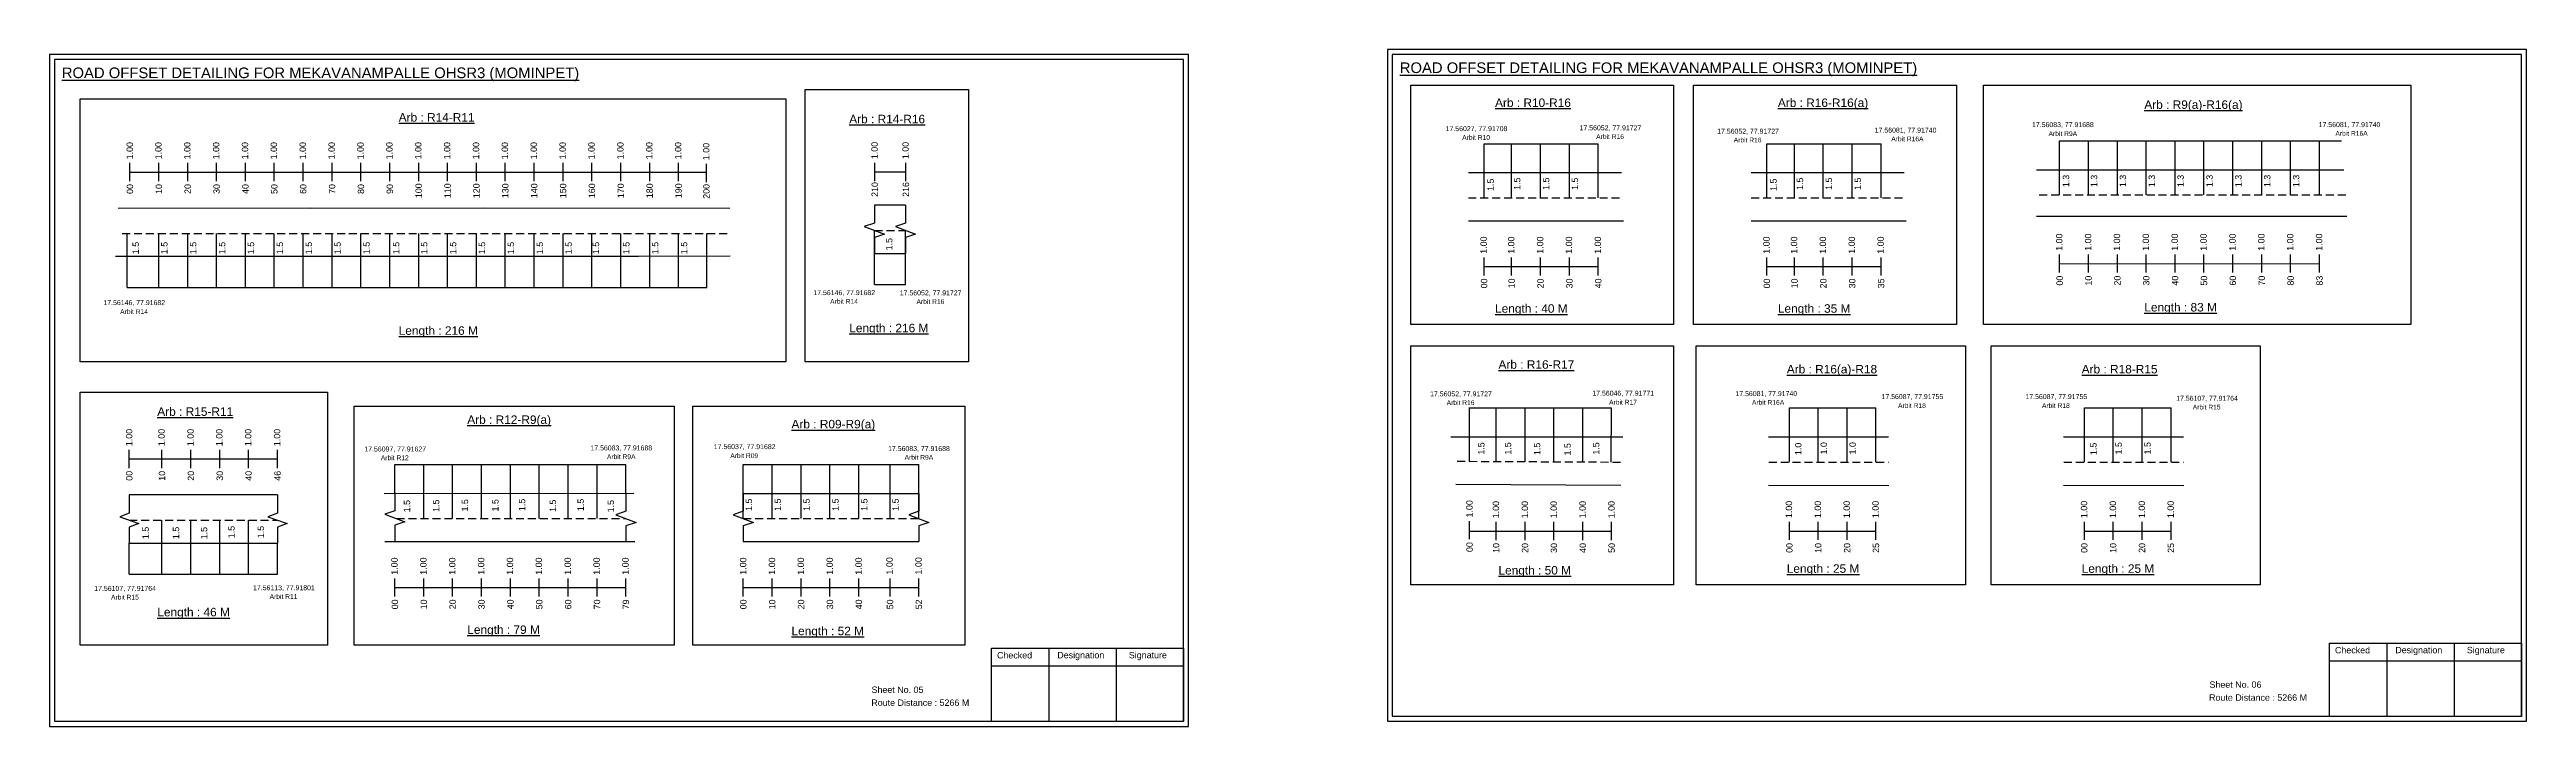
# Model space of a CAD drawing. Header units: inches. Extents: x 583 to 8862, y 412 to 2484.
# Drawn here: x 7009 to 8176, y 428 to 747 of the extents above; entities that cross this region are included whole.
import ezdxf

# ---------------------------------------------------------------- set-up
doc = ezdxf.new("R2010")
doc.units = ezdxf.units.IN
doc.header["$MEASUREMENT"] = 0
doc.linetypes.add('DASHED2', pattern=[0.375, 0.25, -0.125])
doc.layers.add('PDF_Geometry', color=7, linetype='Continuous')
doc.layers.add('PDF_Text', color=5, linetype='Continuous')
doc.styles.add('PDF Arial', font='arial.ttf')
doc.styles.get("Standard").update_dxf_attribs({"font": 'arial.ttf'})

msp = doc.modelspace()

# ---------------------------------------------------------------- linework, layer by layer
at = {"color": 5}
for p, q in [((7684.6, 702.6), (7738.4, 702.6)), ((7817.8, 702.6), (7871.6, 702.6)), ((7955.7, 704), (8088.5, 704)), ((7045.5, 634.8), (7318.5, 634.8)), ((7397.5, 636.2), (7412.1, 636.2)), ((7677.8, 578), (7744.7, 578)), ((7828.4, 578), (7869.2, 578)), ((7967.4, 578), (8008.2, 578)), ((7171.6, 551.4), (7280.4, 551.4)), ((7335.7, 551.4), (7418.4, 551.4)), ((7046.5, 499.6), (7116.3, 499.6))]:
    msp.add_line(p, q, dxfattribs=at)
for p, q in [((7684.6, 677.1), (7684.6, 702.6)), ((7697.6, 677.1), (7697.6, 702.6)), ((7711.2, 677.1), (7711.2, 702.6)), ((7724.8, 677.1), (7724.8, 702.6)), ((7738.4, 677.1), (7738.4, 702.6)), ((7817.8, 677.1), (7817.8, 702.6)), ((7830.8, 677.1), (7830.8, 702.6)), ((7844.4, 677.1), (7844.4, 702.6)), ((7858, 677.1), (7858, 702.6)), ((7871.6, 677.1), (7871.6, 702.6)), ((7955.7, 678.5), (7955.7, 704)), ((7969.3, 678.5), (7969.3, 704)), ((7982.9, 678.5), (7982.9, 704)), ((7996.5, 678.5), (7996.5, 704)), ((8010.1, 678.5), (8010.1, 704)), ((8023.7, 678.5), (8023.7, 704)), ((8037.3, 678.5), (8037.3, 704)), ((8050.9, 678.5), (8050.9, 704)), ((8064.5, 678.5), (8064.5, 704)), ((8078.1, 678.5), (8078.1, 704)), ((7677.2, 689), (7749.3, 689)), ((7810.4, 689), (7882.5, 689)), ((7944.8, 690.3), (8089.6, 690.3)), ((7131.8, 672.2), (7041.3, 672.1)), ((7131.8, 672.2), (7213.3, 672.3)), ((7213.3, 672.3), (7329.4, 672.2)), ((7412.1, 673.6), (7397.5, 673.6)), ((7677.2, 666.3), (7750.3, 666.3)), ((7810.4, 666.3), (7883.5, 666.3)), ((8091, 668.2), (7944.8, 668.2)), ((7045.5, 634.8), (7045.5, 660.3)), ((7060.4, 634.8), (7060.4, 660.3)), ((7074, 634.8), (7074, 660.3)), ((7087.6, 634.8), (7087.6, 660.3)), ((7101.2, 634.8), (7101.2, 660.3)), ((7114.8, 634.8), (7114.8, 660.3)), ((7128.4, 634.8), (7128.4, 660.3)), ((7142, 634.8), (7142, 660.3)), ((7155.6, 634.8), (7155.6, 660.3)), ((7169.2, 634.8), (7169.2, 660.3)), ((7182.8, 634.8), (7182.8, 660.3)), ((7196.4, 634.8), (7196.4, 660.3)), ((7210, 634.8), (7210, 660.3)), ((7223.6, 634.8), (7223.6, 660.3)), ((7237.2, 634.8), (7237.2, 660.3)), ((7250.8, 634.8), (7250.8, 660.3)), ((7264.4, 634.8), (7264.4, 660.3)), ((7278, 634.8), (7278, 660.3)), ((7291.6, 634.8), (7291.6, 660.3)), ((7305.2, 634.8), (7305.2, 660.3)), ((7318.5, 634.8), (7318.5, 660.3)), ((7397.5, 636.2), (7397.5, 661.7)), ((7412.1, 636.2), (7412.1, 661.7)), ((7040, 649.5), (7090.2, 649.5)), ((7086.7, 649.5), (7144.4, 649.6)), ((7144.4, 649.6), (7213.3, 649.6)), ((7213.3, 649.6), (7286.4, 649.6)), ((7286.4, 649.6), (7329.5, 649.7)), ((7397.5, 650.9), (7412.1, 650.9)), ((7677.8, 552.7), (7677.8, 578.3)), ((7690.3, 552.7), (7690.3, 578)), ((7703.9, 552.6), (7703.9, 578)), ((7717.5, 552.7), (7717.5, 578)), ((7731.1, 552.4), (7731.1, 578)), ((7744.5, 552.5), (7744.7, 578)), ((7828.4, 552.5), (7828.4, 578)), ((7842, 552.5), (7842, 578)), ((7855.6, 552.5), (7855.6, 578)), ((7869.2, 552.5), (7869.2, 578)), ((7967.4, 552.5), (7967.4, 578)), ((7981, 552.5), (7981, 578)), ((7994.6, 552.5), (7994.6, 578)), ((8008.2, 552.5), (8008.2, 578)), ((7750, 564.3), (7669, 564.3)), ((7818.6, 564.4), (7875.1, 564.4)), ((7957.5, 564.4), (8014, 564.4)), ((7171.6, 537.7), (7171.6, 551.4)), ((7185.2, 525.9), (7185.2, 551.4)), ((7198.8, 525.9), (7198.8, 551.4)), ((7212.4, 525.9), (7212.4, 551.4)), ((7226, 525.9), (7226, 551.4)), ((7239.6, 525.9), (7239.6, 551.4)), ((7253.2, 525.9), (7253.2, 551.4)), ((7266.8, 525.9), (7266.8, 551.4)), ((7280.4, 537.7), (7280.4, 551.4)), ((7335.7, 525.9), (7335.7, 551.4)), ((7349.3, 525.9), (7349.3, 551.4)), ((7362.9, 525.9), (7362.9, 551.4)), ((7376.5, 525.9), (7376.5, 551.4)), ((7390.1, 525.9), (7390.1, 551.4)), ((7404.8, 525.9), (7404.8, 551.4)), ((7418.4, 525.9), (7418.4, 551.4)), ((7116.3, 537), (7046.5, 537)), ((7166.6, 537.7), (7284.2, 537.8)), ((7335.7, 537.7), (7418.4, 537.7)), ((7671.3, 542.1), (7749, 541.7)), ((7818.6, 541.7), (7875.3, 541.5)), ((7957.5, 541.7), (8014.2, 541.5)), ((7061.9, 499.6), (7061.9, 525.1)), ((7075.5, 499.6), (7075.5, 525.1)), ((7089.1, 499.6), (7089.1, 525.1)), ((7102.7, 499.6), (7102.7, 525.1)), ((7046.5, 514.3), (7116.3, 514.3)), ((7046.5, 499.6), (7046.5, 514.3)), ((7116.3, 499.6), (7116.3, 514.3)), ((7166.8, 515.1), (7284.6, 515.1)), ((7335.7, 515.1), (7418.4, 515.1))]:
    msp.add_line(p, q)
at = {"color": 217, "true_color": 0x93278f}
for p, q in [((7046.8, 684.9), (7046.8, 693.5)), ((7046.8, 689.2), (7318.3, 689.2)), ((7060.4, 684.9), (7060.4, 693.5)), ((7074, 684.9), (7074, 693.5)), ((7087.6, 684.9), (7087.6, 693.5)), ((7101.2, 684.9), (7101.2, 693.5)), ((7114.8, 684.9), (7114.8, 693.5)), ((7128.4, 684.9), (7128.4, 693.5)), ((7142, 684.9), (7142, 693.5)), ((7155.6, 684.9), (7155.6, 693.5)), ((7169.2, 684.9), (7169.2, 693.5)), ((7182.8, 684.9), (7182.8, 693.5)), ((7196.4, 684.9), (7196.4, 693.5)), ((7210, 684.9), (7210, 693.5)), ((7223.6, 684.9), (7223.6, 693.5)), ((7237.2, 684.9), (7237.2, 693.5)), ((7250.8, 684.9), (7250.8, 693.5)), ((7264.4, 684.9), (7264.4, 693.5)), ((7278, 684.9), (7278, 693.5)), ((7291.6, 684.9), (7291.6, 693.5)), ((7305.2, 684.9), (7305.2, 693.5)), ((7318.3, 684.5), (7318.3, 693.1)), ((7397.7, 685), (7397.7, 693.5)), ((7397.7, 689.3), (7412.3, 689.3)), ((7412.3, 685), (7412.3, 693.5)), ((7684.6, 640.4), (7684.6, 649)), ((7684.6, 644.7), (7738.4, 644.7)), ((7697.6, 640.4), (7697.6, 649)), ((7711.2, 640.4), (7711.2, 649)), ((7724.8, 640.4), (7724.8, 649)), ((7738.4, 640.4), (7738.4, 649)), ((7817.8, 640.4), (7817.8, 649)), ((7817.8, 644.7), (7871.6, 644.7)), ((7830.8, 640.4), (7830.8, 649)), ((7844.4, 640.4), (7844.4, 649)), ((7858, 640.4), (7858, 649)), ((7871.6, 640.4), (7871.6, 649)), ((7955.7, 641.8), (7955.7, 650.3)), ((7955.7, 646), (8078.1, 646.1)), ((7969.3, 641.8), (7969.3, 650.3)), ((7982.9, 641.8), (7982.9, 650.3)), ((7996.5, 641.8), (7996.5, 650.3)), ((8010.1, 641.8), (8010.1, 650.3)), ((8023.7, 641.8), (8023.7, 650.3)), ((8037.3, 641.8), (8037.3, 650.3)), ((8050.9, 641.8), (8050.9, 650.3)), ((8064.5, 641.8), (8064.5, 650.3)), ((8078.1, 641.8), (8078.1, 650.3)), ((7046.5, 549.7), (7046.5, 558.3)), ((7046.5, 554), (7116.3, 554)), ((7061.9, 549.7), (7061.9, 558.3)), ((7075.5, 549.7), (7075.5, 558.3)), ((7089.1, 549.7), (7089.1, 558.3)), ((7102.7, 549.7), (7102.7, 558.3)), ((7116.3, 549.7), (7116.3, 558.3)), ((7677.8, 516.1), (7677.8, 524.7)), ((7677.8, 520), (7744.7, 520)), ((7690.3, 515.7), (7690.3, 524.3)), ((7703.9, 515.7), (7703.9, 524.3)), ((7717.5, 515.7), (7717.5, 524.3)), ((7731.1, 515.7), (7731.1, 524.3)), ((7744.7, 515.7), (7744.7, 524.3)), ((7828.4, 515.8), (7828.4, 524.3)), ((7828.4, 520), (7869.2, 520)), ((7842, 515.8), (7842, 524.3)), ((7855.6, 515.8), (7855.6, 524.3)), ((7869.2, 515.8), (7869.2, 524.3)), ((7967.4, 515.8), (7967.4, 524.3)), ((7967.4, 520), (8008.2, 520)), ((7981, 515.8), (7981, 524.3)), ((7994.6, 515.8), (7994.6, 524.3)), ((8008.2, 515.8), (8008.2, 524.3)), ((7171.6, 489.2), (7171.6, 497.7)), ((7171.6, 493.4), (7280.4, 493.4)), ((7185.2, 489.2), (7185.2, 497.7)), ((7198.8, 489.2), (7198.8, 497.7)), ((7212.4, 489.2), (7212.4, 497.7)), ((7226, 489.2), (7226, 497.7)), ((7239.6, 489.2), (7239.6, 497.7)), ((7253.2, 489.2), (7253.2, 497.7)), ((7266.8, 489.2), (7266.8, 497.7)), ((7280.4, 489.2), (7280.4, 497.7)), ((7335.7, 489.2), (7335.7, 497.7)), ((7335.7, 493.4), (7418.4, 493.4)), ((7349.3, 489.2), (7349.3, 497.7)), ((7362.9, 489.2), (7362.9, 497.7)), ((7376.5, 489.2), (7376.5, 497.7)), ((7390.1, 489.2), (7390.1, 497.7)), ((7404.8, 489.2), (7404.8, 497.7)), ((7418.4, 489.2), (7418.4, 497.7))]:
    msp.add_line(p, q, dxfattribs=at)
at = {"linetype": 'DASHED2', "ltscale": 15}
for p, q in [((7677.2, 677.1), (7749.8, 677.1)), ((7810.4, 677.1), (7883, 677.1)), ((7946.1, 678.5), (8090.5, 678.5)), ((7043.1, 660.3), (7329.4, 660.3)), ((7397.5, 661.7), (7412.1, 661.7)), ((7672, 552.9), (7750.2, 552.5)), ((7818.7, 552.5), (7875.1, 552.5)), ((7957.7, 552.5), (8014, 552.5)), ((7046.5, 525.1), (7116.3, 525.1)), ((7172.4, 525.9), (7280.4, 525.9)), ((7335.7, 525.9), (7418.4, 525.9))]:
    msp.add_line(p, q, dxfattribs=at)
for points in [[(7023.4, 723.8), (7355.8, 723.8), (7355.8, 599.7), (7023.4, 599.7)], [(7364.9, 728.2), (7441.8, 728.2), (7441.8, 599.7), (7364.9, 599.7)], [(7650.1, 730.1), (7773.9, 730.1), (7773.9, 617.4), (7650.1, 617.4)], [(7783.3, 730.1), (7907.1, 730.1), (7907.1, 617.4), (7783.3, 617.4)], [(7919.9, 730.1), (8121.2, 730.1), (8121.2, 617.4), (7919.9, 617.4)], [(7650.1, 607.3), (7773.9, 607.3), (7773.9, 494.6), (7650.1, 494.6)], [(7784.5, 607.3), (7911.3, 607.3), (7911.3, 494.6), (7784.5, 494.6)], [(7923.5, 607.3), (8050.2, 607.3), (8050.2, 494.6), (7923.5, 494.6)], [(7023.4, 585.4), (7139.8, 585.4), (7139.8, 466.2), (7023.4, 466.2)], [(7152.4, 578.9), (7303.2, 578.9), (7303.2, 466.2), (7152.4, 466.2)], [(7311.9, 578.9), (7440, 578.9), (7440, 466.2), (7311.9, 466.2)]]:
    msp.add_lwpolyline(points, close=True)
at = {"linetype": 'Continuous'}
for points in [[(7397.5, 673.6), (7397.5, 665.2), (7392.7, 663.5), (7402.2, 660), (7397.5, 658.3), (7397.5, 650.9)], [(7412.1, 673.6), (7412.1, 665.2), (7407.4, 663.5), (7416.8, 660), (7412.1, 658.3), (7412.1, 650.9)], [(7046.5, 537), (7046.5, 528.4), (7042, 526.7), (7051, 523.5), (7046.5, 521.8), (7046.5, 514.3)], [(7116.3, 537), (7116.3, 528.4), (7111.8, 526.7), (7120.8, 523.5), (7116.3, 521.8), (7116.3, 514.3)], [(7171.6, 538), (7171.6, 529.6), (7166.9, 527.9), (7176.3, 524.4), (7171.6, 522.7), (7171.6, 515.3)], [(7280.4, 537.7), (7280.4, 529.3), (7275.7, 527.6), (7285.2, 524.1), (7280.4, 522.4), (7280.4, 515.1)], [(7335.7, 537.7), (7335.7, 529.3), (7331, 527.6), (7340.5, 524.1), (7335.7, 522.4), (7335.7, 515.1)], [(7418.4, 537.7), (7418.4, 529.3), (7413.7, 527.6), (7423.1, 524.1), (7418.4, 522.4), (7418.4, 515.1)]]:
    msp.add_lwpolyline(points, dxfattribs=at)
at = {"layer": 'PDF_Geometry'}
for points in [[(7639.1, 747), (7639.1, 430.3), (8175.6, 430.3), (8175.6, 747)], [(7008.9, 744.6), (7008.9, 427.9), (7545.4, 427.9), (7545.4, 744.6)], [(7011.3, 742.2), (7011.3, 430.3), (7543, 430.3), (7543, 742.2)], [(7641.4, 744.7), (7641.4, 432.7), (8173.2, 432.7), (8173.2, 744.7)]]:
    msp.add_lwpolyline(points, close=True, dxfattribs=at)
at = {"layer": 'PDF_Geometry', "color": 242, "true_color": 0xcc1f26}
for points in [[(8173.2, 432.6), (8082.8, 432.6), (8082.8, 467.2), (8173.2, 467.2)], [(7543, 430.2), (7452.6, 430.2), (7452.6, 464.8), (7543, 464.8)]]:
    msp.add_lwpolyline(points, close=True, dxfattribs=at)
for points in [[(8109.8, 467.2), (8109.8, 432.6)], [(8141.5, 467.2), (8141.5, 432.6)], [(7452.6, 456.4), (7543, 456.4)], [(7479.6, 464.8), (7479.6, 430.2)], [(7511.4, 464.8), (7511.4, 430.2)], [(8082.8, 458.8), (8173.2, 458.8)]]:
    msp.add_lwpolyline(points, dxfattribs=at)

# ---------------------------------------------------------------- texts
at = {"color": 242, "true_color": 0xcd2027}
for s, height, p in [('%%UROAD OFFSET DETAILING FOR MEKAVANAMPALLE OHSR3 (MOMINPET)', 5, (7014.7, 733.5)), ('%%UROAD OFFSET DETAILING FOR MEKAVANAMPALLE OHSR3 (MOMINPET)', 5, (7644.9, 735.9)), ('%%UArb : R10-R16', 4, (7689.8, 719.9)), ('%%UArb : R16-R16(a)', 4, (7823, 719.9)), ('%%UArb : R14-R11', 4, (7173.4, 713)), ('%%UArb : R14-R16', 4, (7385.6, 712.2)), ('%%UArb : R9(a)-R16(a)', 4, (7995.6, 719)), ('%%ULength : 40 M', 4, (7689.8, 622.9)), ('%%ULength : 35 M', 4, (7823, 622.9)), ('%%ULength : 83 M', 4, (7995.6, 623.5)), ('%%ULength : 216 M', 4, (7173.4, 612.5)), ('%%ULength : 216 M', 4, (7385.6, 613.7)), ('%%UArb : R16-R17', 4, (7691.4, 596.5)), ('%%UArb : R16(a)-R18', 4, (7827.2, 594.3)), ('%%UArb : R18-R15', 4, (7966.1, 594.3)), ('%%UArb : R15-R11', 4, (7059.7, 574.3)), ('%%UArb : R12-R9(a)', 4, (7205.7, 570.5)), ('%%UArb : R09-R9(a)', 4, (7358.4, 568.4)), ('%%ULength : 50 M', 4, (7691.4, 499.5)), ('%%ULength : 25 M', 4, (7827.2, 500.3)), ('%%ULength : 25 M', 4, (7966.1, 500.3)), ('%%ULength : 46 M', 4, (7059.7, 479.8)), ('%%ULength : 79 M', 4, (7205.7, 471.5)), ('%%ULength : 52 M', 4, (7358.4, 470.9))]:
    msp.add_text(s, height=height, dxfattribs=at).set_placement(p)
at = {"color": 5}
for s, height, p in [('17.56083, 77.91688', 2.34, (7942.7, 710.4)), ('17.56081, 77.91740', 2.34, (8077.7, 710.4)), ('17.56027, 77.91708', 2.34, (7666.5, 708.5)), ('Arbit R10', 2.25, (7674.3, 704.4)), ('17.56052, 77.91727', 2.34, (7729.6, 708.9)), ('Arbit R16', 2.25, (7737.4, 704.8)), ('17.56052, 77.91727', 2.34, (7794.4, 707.3)), ('Arbit R16', 2.25, (7802.2, 703.2)), ('17.56081, 77.91740', 2.34, (7868.6, 707.8)), ('Arbit R16A', 2.25, (7876.4, 703.7)), ('Arbit R9A', 2.25, (7950.5, 706.2)), ('Arbit R16A', 2.25, (8085.6, 706.3)), ('17.56146, 77.91682', 2.34, (7368.7, 631.2)), ('17.56052, 77.91727', 2.34, (7409.4, 631.1)), ('17.56146, 77.91682', 2.34, (7034.3, 626.5)), ('Arbit R14', 2.25, (7042.2, 622.3)), ('Arbit R14', 2.25, (7376.6, 627.1)), ('Arbit R16', 2.25, (7417.3, 627)), ('17.56052, 77.91727', 2.34, (7659.2, 583.5)), ('17.56046, 77.91771', 2.34, (7735.6, 583.8)), ('17.56081, 77.91740', 2.34, (7803, 583.6)), ('17.56087, 77.91755', 2.34, (7871.8, 582.2)), ('17.56087, 77.91755', 2.34, (7939.6, 582.2)), ('17.56107, 77.91764', 2.34, (8010.6, 581.4)), ('Arbit R16', 2.25, (7667, 579.4)), ('Arbit R17', 2.25, (7743.5, 579.6)), ('Arbit R16A', 2.25, (7810.8, 579.5)), ('Arbit R18', 2.25, (7879.6, 578)), ('Arbit R18', 2.25, (7947.4, 578)), ('Arbit R15', 2.25, (8018.4, 577.3)), ('17.56083, 77.91688', 2.34, (7263.7, 558)), ('17.56037, 77.91682', 2.34, (7321.8, 558.6)), ('17.56083, 77.91688', 2.34, (7403.9, 557.7)), ('17.56097, 77.91627', 2.34, (7157.2, 557.5)), ('Arbit R12', 2.25, (7165, 553.4)), ('Arbit R9A', 2.25, (7271.5, 553.9)), ('Arbit R09', 2.25, (7329.6, 554.4)), ('Arbit R9A', 2.25, (7411.7, 553.6)), ('17.56107, 77.91764', 2.34, (7030, 491.8)), ('Arbit R15', 2.25, (7037.9, 487.7)), ('17.56113, 77.91801', 2.34, (7104.8, 492.1)), ('Arbit R11', 2.25, (7112.6, 488))]:
    msp.add_text(s, height=height, dxfattribs=at).set_placement(p)
at = {"color": 217, "true_color": 0x93278f}
for s, p in [('1.00', (7048.2, 695.2)), ('1.00', (7061.7, 695.2)), ('1.00', (7075.3, 695.2)), ('1.00', (7088.9, 695.2)), ('1.00', (7102.5, 695.2)), ('1.00', (7116.1, 695.2)), ('1.00', (7129.7, 695.2)), ('1.00', (7143.3, 695.2)), ('1.00', (7156.9, 695.2)), ('1.00', (7170.5, 695.2)), ('1.00', (7184.1, 695.2)), ('1.00', (7197.7, 695.2)), ('1.00', (7211.3, 695.2)), ('1.00', (7224.9, 695.2)), ('1.00', (7238.5, 695.2)), ('1.00', (7252.1, 695.2)), ('1.00', (7265.7, 695.2)), ('1.00', (7279.3, 695.2)), ('1.00', (7292.9, 695.2)), ('1.00', (7306.5, 695.2)), ('1.00', (7319.7, 694.8)), ('1.00', (7399, 695.3)), ('1.00', (7413.6, 695.3)), ('00', (7048.3, 678.9)), ('10', (7061.9, 678.9)), ('20', (7075.5, 678.9)), ('30', (7089.1, 678.9)), ('40', (7102.7, 678.9)), ('50', (7116.3, 678.9)), ('60', (7129.9, 678.9)), ('70', (7143.5, 678.9)), ('80', (7157.1, 678.9)), ('90', (7170.7, 678.9)), ('100', (7184.3, 676.9)), ('110', (7197.9, 676.9)), ('120', (7211.5, 676.9)), ('130', (7225.1, 676.9)), ('140', (7238.7, 676.9)), ('150', (7252.3, 676.9)), ('160', (7265.9, 676.9)), ('170', (7279.5, 676.9)), ('180', (7293.1, 676.9)), ('190', (7306.7, 676.9)), ('200', (7319.8, 676.6)), ('210', (7399.1, 677.5)), ('216', (7413.8, 677.5)), ('1.00', (7685.9, 650.7)), ('1.00', (7698.9, 650.7)), ('1.00', (7712.5, 650.7)), ('1.00', (7726.1, 650.7)), ('1.00', (7739.7, 650.7)), ('1.00', (7819.1, 650.7)), ('1.00', (7832.1, 650.7)), ('1.00', (7845.7, 650.7)), ('1.00', (7859.3, 650.7)), ('1.00', (7872.9, 650.7)), ('1.00', (7957, 652.1)), ('1.00', (7970.6, 652.1)), ('1.00', (7984.2, 652.1)), ('1.00', (7997.8, 652.1)), ('1.00', (8011.4, 652.1)), ('1.00', (8025, 652.1)), ('1.00', (8038.6, 652.1)), ('1.00', (8052.2, 652.1)), ('1.00', (8065.8, 652.1)), ('1.00', (8079.4, 652.1)), ('00', (7686.1, 634.4)), ('10', (7699.1, 634.4)), ('20', (7712.7, 634.4)), ('30', (7726.3, 634.4)), ('40', (7739.9, 634.4)), ('00', (7819.3, 634.4)), ('10', (7832.3, 634.4)), ('20', (7845.9, 634.4)), ('30', (7859.5, 634.4)), ('35', (7873.1, 634.4)), ('00', (7957.2, 635.7)), ('10', (7970.8, 635.7)), ('20', (7984.4, 635.7)), ('30', (7998, 635.7)), ('40', (8011.6, 635.7)), ('50', (8025.2, 635.7)), ('60', (8038.8, 635.7)), ('70', (8052.4, 635.7)), ('80', (8066, 635.7)), ('83', (8079.6, 635.7)), ('1.00', (7047.9, 560)), ('1.00', (7063.2, 560)), ('1.00', (7076.8, 560)), ('1.00', (7090.4, 560)), ('1.00', (7104, 560)), ('1.00', (7117.6, 560)), ('00', (7048, 543.7)), ('10', (7063.4, 543.7)), ('20', (7077, 543.7)), ('30', (7090.6, 543.7)), ('40', (7104.2, 543.7)), ('46', (7117.8, 543.7)), ('1.00', (7679.2, 526.4)), ('1.00', (7691.7, 526)), ('1.00', (7705.3, 526)), ('1.00', (7718.9, 526)), ('1.00', (7732.5, 526)), ('1.00', (7746.1, 526)), ('1.00', (7829.7, 526.1)), ('1.00', (7843.3, 526.1)), ('1.00', (7856.9, 526.1)), ('1.00', (7870.5, 526.1)), ('1.00', (7968.7, 526.1)), ('1.00', (7982.3, 526.1)), ('1.00', (7995.9, 526.1)), ('1.00', (8009.5, 526.1)), ('00', (7679.3, 510.1)), ('10', (7691.8, 509.7)), ('20', (7705.4, 509.7)), ('30', (7719, 509.7)), ('40', (7732.6, 509.7)), ('50', (7746.2, 509.7)), ('00', (7829.9, 509.7)), ('10', (7843.5, 509.7)), ('20', (7857.1, 509.7)), ('25', (7870.7, 509.7)), ('00', (7968.8, 509.7)), ('10', (7982.4, 509.7)), ('20', (7996, 509.7)), ('25', (8009.6, 509.7)), ('1.00', (7172.9, 499.4)), ('1.00', (7186.5, 499.4)), ('1.00', (7200.1, 499.4)), ('1.00', (7213.7, 499.4)), ('1.00', (7227.3, 499.4)), ('1.00', (7240.9, 499.4)), ('1.00', (7254.5, 499.4)), ('1.00', (7268.1, 499.4)), ('1.00', (7281.7, 499.4)), ('1.00', (7337.1, 499.4)), ('1.00', (7350.7, 499.4)), ('1.00', (7364.3, 499.4)), ('1.00', (7377.9, 499.4)), ('1.00', (7391.5, 499.4)), ('1.00', (7406.1, 499.5)), ('1.00', (7419.7, 499.5)), ('00', (7173.1, 483.1)), ('10', (7186.7, 483.1)), ('20', (7200.3, 483.1)), ('30', (7213.9, 483.1)), ('40', (7227.5, 483.1)), ('50', (7241.1, 483.1)), ('60', (7254.7, 483.1)), ('70', (7268.3, 483.1)), ('79', (7281.9, 483.1)), ('00', (7337.2, 483.1)), ('10', (7350.8, 483.1)), ('20', (7364.4, 483.1)), ('30', (7378, 483.1)), ('40', (7391.6, 483.1)), ('50', (7406.3, 483.1)), ('52', (7419.9, 483.1))]:
    msp.add_text(s, height=3, rotation=90, dxfattribs=at).set_placement(p)
for s, p in [('1.5', (7689.2, 680.3)), ('1.5', (7701.7, 680.8)), ('1.5', (7715.3, 680.8)), ('1.5', (7728.9, 680.8)), ('1.5', (7822.4, 680.3)), ('1.5', (7834.9, 680.8)), ('1.5', (7848.5, 680.8)), ('1.5', (7862.1, 680.8)), ('1.3', (7960.2, 682.1)), ('1.3', (7973.4, 682.1)), ('1.3', (7987, 682.1)), ('1.3', (8000.6, 682.1)), ('1.3', (8014.2, 682.1)), ('1.3', (8027.8, 682.1)), ('1.3', (8041.4, 682.1)), ('1.3', (8055, 682.1)), ('1.3', (8068.6, 682.1)), ('1.5', (7051, 650.5)), ('1.5', (7064.5, 650.5)), ('1.5', (7078.1, 650.5)), ('1.5', (7091.7, 650.5)), ('1.5', (7105.3, 650.5)), ('1.5', (7118.9, 650.5)), ('1.5', (7132.5, 650.5)), ('1.5', (7146.1, 650.5)), ('1.5', (7159.7, 650.5)), ('1.5', (7173.7, 650.5)), ('1.5', (7186.9, 650.5)), ('1.5', (7200.5, 650.5)), ('1.5', (7214.1, 650.5)), ('1.5', (7227.7, 650.5)), ('1.5', (7241.3, 650.5)), ('1.5', (7254.9, 650.5)), ('1.5', (7267.8, 650.5)), ('1.5', (7282.1, 650.5)), ('1.5', (7295.7, 650.5)), ('1.5', (7309.3, 650.5)), ('1.5', (7405.9, 652.3)), ('1.5', (7684.8, 556)), ('1.5', (7697.4, 556)), ('1.5', (7711.1, 555.8)), ('1.5', (7725.4, 555.6)), ('1.5', (7738.9, 556)), ('1.0', (7834.1, 555.8)), ('1.0', (7846.1, 556.1)), ('1.0', (7859.7, 556.1)), ('1.5', (7973.1, 555.8)), ('1.5', (7985, 556.1)), ('1.5', (7998.6, 556.1)), ('1.5', (7178.8, 528.8)), ('1.5', (7192.5, 529)), ('1.5', (7206.1, 529.2)), ('1.5', (7220.4, 529.2)), ('1.5', (7233, 529.4)), ('1.5', (7247.5, 529)), ('1.5', (7260.6, 529.4)), ('1.5', (7274.8, 528.8)), ('1.5', (7339.8, 529.5)), ('1.5', (7353.4, 529.5)), ('1.5', (7367, 529.5)), ('1.5', (7380.6, 529.5)), ('1.5', (7394.2, 529.5)), ('1.5', (7408.9, 529.5)), ('1.5', (7055.7, 516.2)), ('1.5', (7070, 516.2)), ('1.5', (7083.2, 516.1)), ('1.5', (7096.1, 516.6)), ('1.5', (7109.9, 516.6))]:
    msp.add_text(s, height=3, rotation=90).set_placement(p)
for s, p in [('Sheet No. 05', (7396.1, 443.7)), ('Sheet No. 06', (8026.3, 446.1)), ('Route Distance : 5266 M', (7396, 437.6)), ('Route Distance : 5266 M', (8026.1, 440))]:
    msp.add_text(s, height=3).set_placement(p)
at = {"layer": 'PDF_Text', "color": 7, "attachment_point": 7, "style": 'PDF Arial'}
for s, insert, char_height in [('Checked', (7455.2, 459.9), 3), ('Designation', (7483.6, 459.1), 3.001), ('Signature', (7517.3, 459.1), 3), ('Checked', (8085.4, 462.3), 3), ('Designation', (8113.8, 461.5), 3.001), ('Signature', (8147.5, 461.5), 3)]:
    msp.add_mtext(s, dxfattribs=dict(at, insert=insert, char_height=char_height))

doc.saveas('drawing.dxf')
